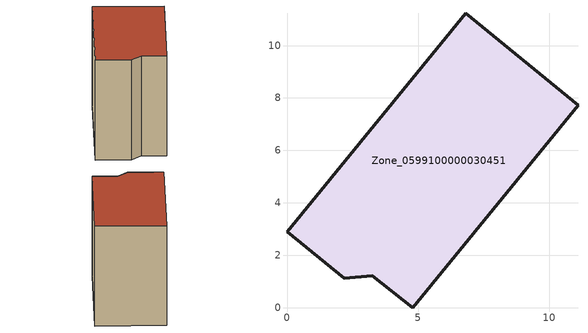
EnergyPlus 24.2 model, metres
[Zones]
Zone_0599100000030451
 floor ground (C_G): 3.25,1.22 2.19,1.13 0,2.9 6.81,11.23 11.1,7.72 4.79,0 z0
 wall outside (C_F): 6.81,11.23 0,2.9 2.19,1.13 3.25,1.22 4.79,0 11.1,7.72 6.81,11.23 z0:8.34
 roof outside (C_R): 4.79,0 11.1,7.72 6.81,11.23 0,2.9 2.19,1.13 3.25,1.22 z8.34
[BUILDING]
Pand.0599100000030451: North Axis=0; Terrain=City; Loads Convergence Tolerance Value=0.04; Temperature Convergence Tolerance Value=0.4; Solar Distribution=FullExterior; Maximum Number of Warmup Days=25; Minimum Number of Warmup Days=1
[Site:Location]
Rotterdam.The.Hague.AP_ZH_NLD Design_Conditions: Latitude=51.96; Longitude=4.45; Time Zone=1; Elevation=-4.5
[SITE:GROUNDTEMPERATURE:BUILDINGSURFACE]
18, 18, 18, 18, 18, 18, 18, 18, 18, 18, 18, 18
[MATERIAL] Thermal Absorptance=0.9; Solar Absorptance=0.7; Visible Absorptance=0.7
Name | Roughness | Thickness | Conductivity | Density | Specific Heat
G.TI.1946 | MediumSmooth | 0.15 | 1 | 540 | 1210
F.TI.1946 | Rough | 0.3 | 0.857143 | 1920 | 840
R.TI.1946 | MediumRough | 0.2 | 0.1 | 1500 | 1000
[CONSTRUCTION]
C_G: G.TI.1946
C_F: F.TI.1946
C_R: R.TI.1946
[ZONE]
Zone_0599100000030451: Type=1; Multiplier=1; Ceiling Height=Autocalculate; Volume=Autocalculate; Floor Area=autocalculate; Part of Total Floor Area=Yes
[ZONEINFILTRATION:DESIGNFLOWRATE]
Infil_Zone_0599100000030451: Zone or ZoneList or Space or SpaceList=Zone_0599100000030451; Schedule=AlwaysOn; Design Flow Rate Calculation Method=Flow/Area; Flow Rate per Floor Area=0.003; Constant Term Coefficient=1; Temperature Term Coefficient=0; Velocity Term Coefficient=0; Velocity Squared Term Coefficient=0
[HVACTEMPLATE:ZONE:IDEALLOADSAIRSYSTEM]
Zone_0599100000030451: Maximum Heating Supply Air Temperature=50; Minimum Cooling Supply Air Temperature=13; Maximum Heating Supply Air Humidity Ratio=0.0156; Minimum Cooling Supply Air Humidity Ratio=0.0077; Heating Limit=NoLimit; Cooling Limit=NoLimit; Dehumidification Control Type=ConstantSensibleHeatRatio; Cooling Sensible Heat Ratio=0.7; Dehumidification Setpoint=60; Humidification Control Type=None; Humidification Setpoint=30; Outdoor Air Method=None; Outdoor Air Flow Rate per Person=0.00944; Outdoor Air Flow Rate per Zone Floor Area=0; Outdoor Air Flow Rate per Zone=0; Demand Controlled Ventilation Type=None; Outdoor Air Economizer Type=NoEconomizer; Heat Recovery Type=None; Sensible Heat Recovery Effectiveness=0.7; Latent Heat Recovery Effectiveness=0.65
[ZONECONTROL:THERMOSTAT]
ThermostatControl_Zone_0599100000030451: Zone or ZoneList=Zone_0599100000030451; Control Type Schedule=DualSetpointControlType; Control 1=Thermostat_Zone_0599100000030451; Temperature Difference Between Cutout And Setpoint=0
[THERMOSTATSETPOINT:DUALSETPOINT]
Thermostat_Zone_0599100000030451: Heating Setpoint Temperature Schedule=HeatingSetpoint_Zone_0599100000030451; Cooling Setpoint Temperature Schedule=CoolingSetpoint_Zone_0599100000030451
[SCHEDULE:COMPACT]
HeatingSetpoint_Zone_0599100000030451: Through: 12/31, For: AllDays, Until: 24:00, 21
CoolingSetpoint_Zone_0599100000030451: Through: 12/31, For: AllDays, Until: 24:00, 24
DualSetpointControlType: Through: 12/31, For: AllDays, Until: 24:00, 4
AlwaysOn: Through: 12/31, For: AllDays, Until: 24:00, 1
